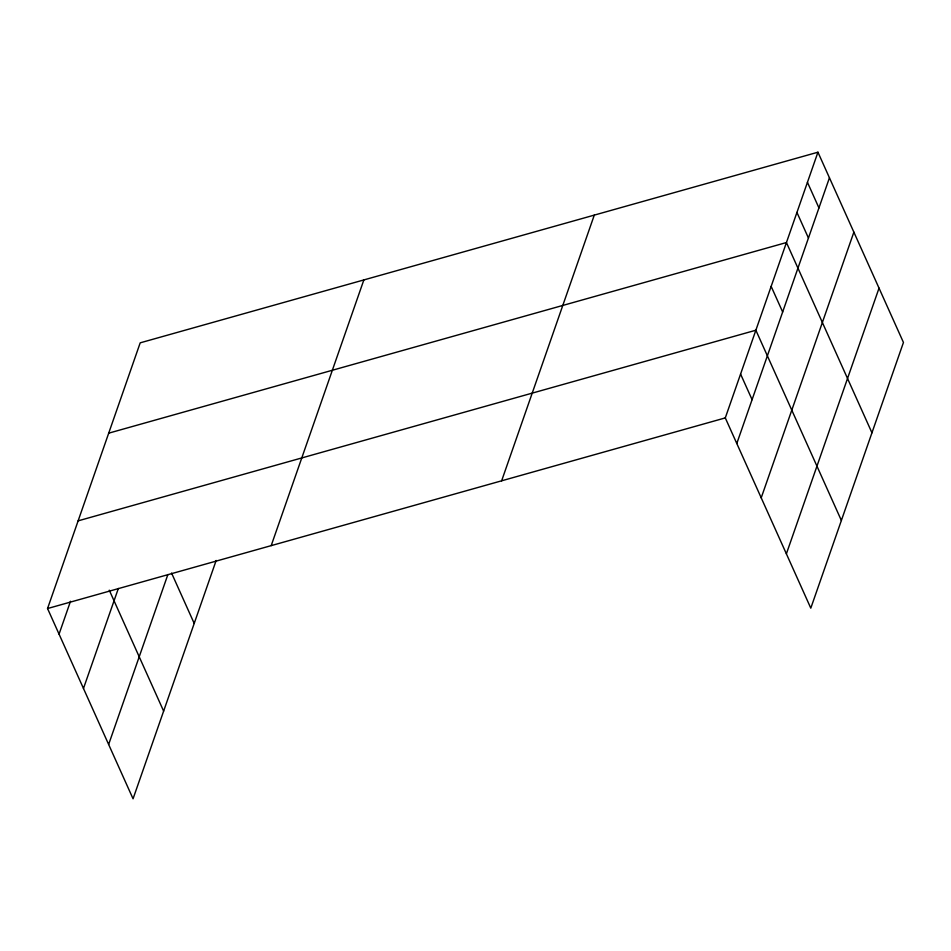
<?xml version="1.0" encoding="UTF-8"?>
<svg xmlns="http://www.w3.org/2000/svg" width="951" height="951" viewBox="0 0 951 951"><rect width="100%" height="100%" fill="white"/><g stroke="black" fill="none" stroke-linecap="round" stroke-linejoin="round"><path stroke-width="1.43" d="M216.162 560.472L133.057 798.792L47.55 608.533L140.201 342.835L817.943 152.208L903.45 342.467L810.799 608.164L725.292 417.905L817.943 152.208M59.057 634.127L70.517 601.246M83.474 688.465L118.352 588.455M108.64 744.455L167.875 574.57M271.201 545.624L363.853 279.927M501.641 480.802L594.292 215.116M736.799 443.499L829.45 177.801M761.216 497.837L853.867 232.151M786.382 553.827L879.033 288.129M108.699 433.169L786.441 242.541L871.948 432.8M78.125 520.851L755.867 330.223L841.373 520.482M47.55 608.533L725.292 417.905M807.447 182.319L818.942 207.912M796.938 212.43L808.445 238.035M771.154 286.382L782.661 311.976M740.579 374.064L752.086 399.658M171.572 573.073L194.206 623.44M109.282 590.191L163.631 711.11"/></g></svg>
